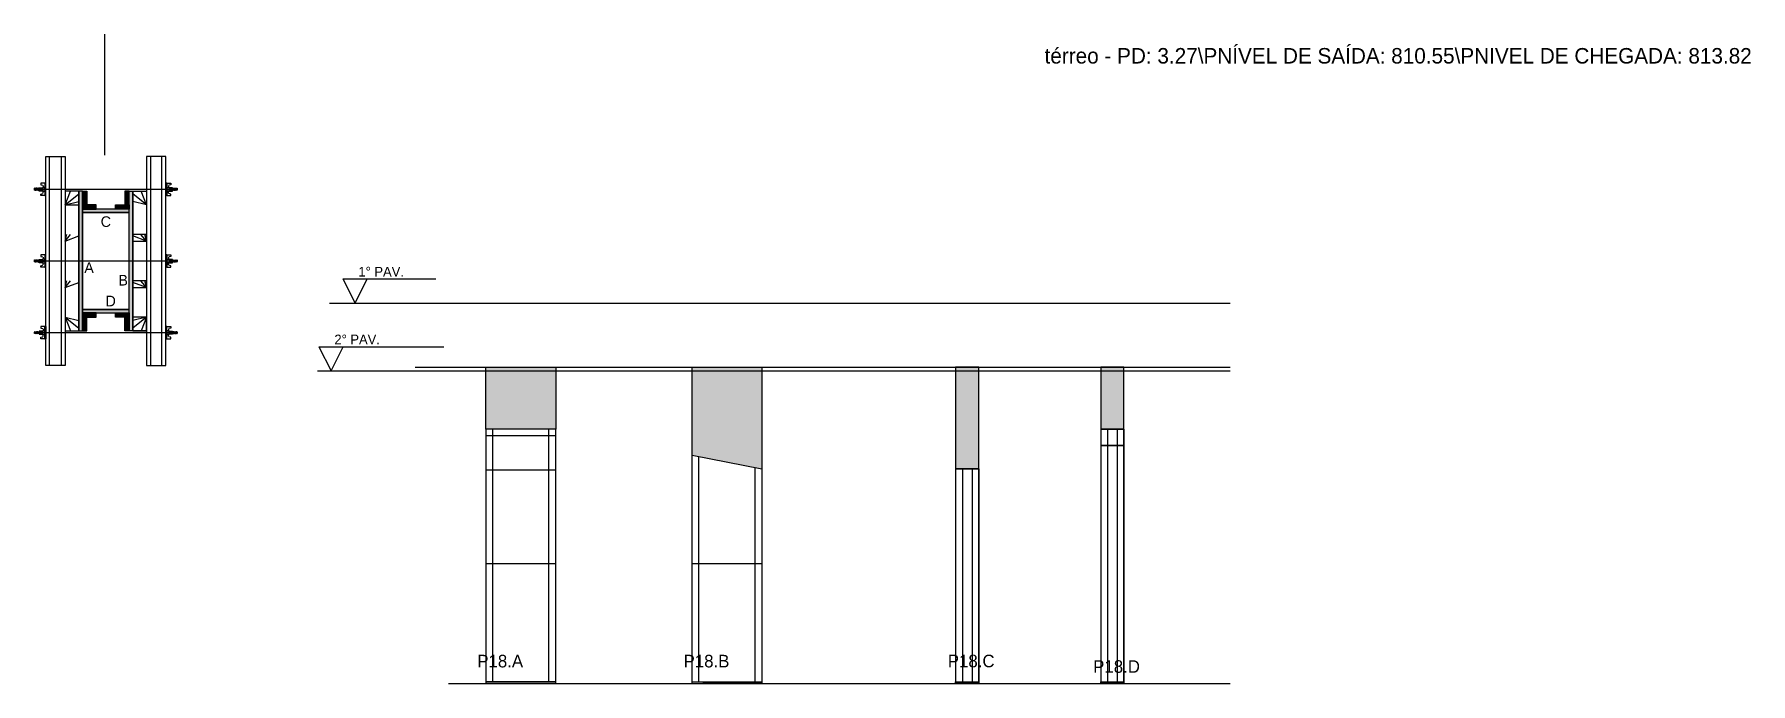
# Model space of a CAD drawing. Header units: metres. Extents: x 19392 to 21165, y 3977 to 4648.
import ezdxf

# ---------------------------------------------------------------- set-up
doc = ezdxf.new("R2010")
doc.units = ezdxf.units.M
for name, color, linetype in [('CHAPA', 7, 'Continuous'), ('COTA', 7, 'Continuous'), ('Hachura', 7, 'Continuous'), ('Madeira', 7, 'Continuous'), ('NIVEL 1° PAV.', 7, 'Continuous'), ('NIVEL 2° PAV.', 7, 'Continuous'), ('NOMENCLATURA', 7, 'Continuous'), ('Nível', 7, 'Continuous'), ('Painéis', 7, 'Continuous'), ('Perfil Metálico', 7, 'Continuous'), ('SARR_2.2x7', 7, 'Continuous'), ('SARRAFO', 7, 'Continuous'), ('Texto Seção', 7, 'Continuous'), ('TEXTO_GERAL', 7, 'Continuous')]:
    doc.layers.add(name, color=color, linetype=linetype)

msp = doc.modelspace()

# ---------------------------------------------------------------- hatches: boundary and pattern name
at = {"layer": 'COTA'}
h = msp.add_hatch(color=7, dxfattribs=at)
h.dxf.hatch_style = 1
h.paths.add_polyline_path([(19858.8, 4289.9), (19858.8, 4239.9), (19858.8, 4239.9), (19930.8, 4239.9), (19930.8, 4239.9), (19930.8, 4289.9), (19930.8, 4289.9), (19930.8, 4303.9), (19930.8, 4303.9), (19858.8, 4303.9), (19858.8, 4303.9), (19858.8, 4289.9)])
h = msp.add_hatch(color=7, dxfattribs=at)
h.dxf.hatch_style = 1
h.paths.add_polyline_path([(20143.7, 4198.9), (20143.7, 4303.9), (20143.7, 4303.9), (20071.7, 4303.9), (20071.7, 4303.9), (20071.7, 4212.8), (20071.7, 4212.8), (20143.7, 4198.9), (20143.7, 4198.9), (20143.7, 4198.9)])
h = msp.add_hatch(color=7, dxfattribs=at)
h.dxf.hatch_style = 1
h.paths.add_polyline_path([(20343.7, 4198.9), (20367.7, 4198.9), (20367.7, 4198.9), (20367.7, 4303.9), (20367.7, 4303.9), (20343.7, 4303.9), (20343.7, 4303.9), (20343.7, 4198.9)])
h = msp.add_hatch(color=7, dxfattribs=at)
h.dxf.hatch_style = 1
h.paths.add_polyline_path([(20517.5, 4239.9), (20517.5, 4303.9), (20517.5, 4303.9), (20493.5, 4303.9), (20493.5, 4303.9), (20493.5, 4239.9), (20493.5, 4239.9), (20517.5, 4239.9)])
at = {"layer": 'Hachura'}
h = msp.add_hatch(color=7, dxfattribs=at)
h.dxf.hatch_style = 1
h.paths.add_polyline_path([(19442.3, 4485.4), (19438.3, 4485.4), (19438.3, 4485.4), (19438.3, 4341.4), (19438.3, 4341.4), (19442.3, 4341.4), (19442.3, 4341.4), (19442.3, 4485.4)])
h = msp.add_hatch(color=7, dxfattribs=at)
h.dxf.hatch_style = 1
h.paths.add_polyline_path([(19442.3, 4485.4), (19438.3, 4485.4), (19438.3, 4485.4), (19438.3, 4341.4), (19438.3, 4341.4), (19442.3, 4341.4), (19442.3, 4341.4), (19442.3, 4485.4)])
h = msp.add_hatch(color=7, dxfattribs=at)
h.dxf.hatch_style = 1
h.paths.add_polyline_path([(19442.3, 4471.4), (19446.7, 4471.4), (19446.7, 4471.4), (19446.7, 4485.4), (19446.7, 4485.4), (19442.3, 4485.4), (19442.3, 4485.4), (19442.3, 4471.4)])
h = msp.add_hatch(color=7, dxfattribs=at)
h.dxf.hatch_style = 1
h.paths.add_polyline_path([(19490.3, 4471.4), (19485.9, 4471.4), (19485.9, 4471.4), (19485.9, 4485.4), (19485.9, 4485.4), (19490.3, 4485.4), (19490.3, 4485.4), (19490.3, 4471.4)])
h = msp.add_hatch(color=7, dxfattribs=at)
h.dxf.hatch_style = 1
h.paths.add_polyline_path([(19490.3, 4485.4), (19494.3, 4485.4), (19494.3, 4485.4), (19494.3, 4341.4), (19494.3, 4341.4), (19490.3, 4341.4), (19490.3, 4341.4), (19490.3, 4485.4)])
h = msp.add_hatch(color=7, dxfattribs=at)
h.dxf.hatch_style = 1
h.paths.add_polyline_path([(19490.3, 4485.4), (19494.3, 4485.4), (19494.3, 4485.4), (19494.3, 4341.4), (19494.3, 4341.4), (19490.3, 4341.4), (19490.3, 4341.4), (19490.3, 4485.4)])
h = msp.add_hatch(color=7, dxfattribs=at)
h.dxf.hatch_style = 1
h.paths.add_polyline_path([(19442.3, 4467), (19442.3, 4471.4), (19442.3, 4471.4), (19456.3, 4471.4), (19456.3, 4471.4), (19456.3, 4467), (19456.3, 4467), (19442.3, 4467)])
h = msp.add_hatch(color=7, dxfattribs=at)
h.dxf.hatch_style = 1
h.paths.add_polyline_path([(19490.3, 4463.4), (19490.3, 4467), (19490.3, 4467), (19442.3, 4467), (19442.3, 4467), (19442.3, 4463.4), (19442.3, 4463.4), (19490.3, 4463.4)])
h = msp.add_hatch(color=7, dxfattribs=at)
h.dxf.hatch_style = 1
h.paths.add_polyline_path([(19490.3, 4463.4), (19490.3, 4467), (19490.3, 4467), (19442.3, 4467), (19442.3, 4467), (19442.3, 4463.4), (19442.3, 4463.4), (19490.3, 4463.4)])
h = msp.add_hatch(color=7, dxfattribs=at)
h.dxf.hatch_style = 1
h.paths.add_polyline_path([(19490.3, 4467), (19490.3, 4471.4), (19490.3, 4471.4), (19476.3, 4471.4), (19476.3, 4471.4), (19476.3, 4467), (19476.3, 4467), (19490.3, 4467)])
h = msp.add_hatch(color=7, dxfattribs=at)
h.dxf.hatch_style = 1
h.paths.add_polyline_path([(19490.3, 4359.8), (19490.3, 4363.4), (19490.3, 4363.4), (19442.3, 4363.4), (19442.3, 4363.4), (19442.3, 4359.8), (19442.3, 4359.8), (19490.3, 4359.8)])
h = msp.add_hatch(color=7, dxfattribs=at)
h.dxf.hatch_style = 1
h.paths.add_polyline_path([(19490.3, 4359.8), (19490.3, 4363.4), (19490.3, 4363.4), (19442.3, 4363.4), (19442.3, 4363.4), (19442.3, 4359.8), (19442.3, 4359.8), (19490.3, 4359.8)])
h = msp.add_hatch(color=7, dxfattribs=at)
h.dxf.hatch_style = 1
h.paths.add_polyline_path([(19442.3, 4355.4), (19442.3, 4359.8), (19442.3, 4359.8), (19456.3, 4359.8), (19456.3, 4359.8), (19456.3, 4355.4), (19456.3, 4355.4), (19442.3, 4355.4)])
h = msp.add_hatch(color=7, dxfattribs=at)
h.dxf.hatch_style = 1
h.paths.add_polyline_path([(19490.3, 4355.4), (19490.3, 4359.8), (19490.3, 4359.8), (19476.3, 4359.8), (19476.3, 4359.8), (19476.3, 4355.4), (19476.3, 4355.4), (19490.3, 4355.4)])
h = msp.add_hatch(color=7, dxfattribs=at)
h.dxf.hatch_style = 1
h.paths.add_polyline_path([(19442.3, 4355.4), (19446.7, 4355.4), (19446.7, 4355.4), (19446.7, 4341.4), (19446.7, 4341.4), (19442.3, 4341.4), (19442.3, 4341.4), (19442.3, 4355.4)])
h = msp.add_hatch(color=7, dxfattribs=at)
h.dxf.hatch_style = 1
h.paths.add_polyline_path([(19490.3, 4355.4), (19485.9, 4355.4), (19485.9, 4355.4), (19485.9, 4341.4), (19485.9, 4341.4), (19490.3, 4341.4), (19490.3, 4341.4), (19490.3, 4355.4)])

# ---------------------------------------------------------------- linework, layer by layer
at = {"layer": 'CHAPA', "color": 7, "lineweight": 25}
for points in [[(19442.3, 4485.4), (19438.3, 4485.4), (19438.3, 4341.4), (19442.3, 4341.4)], [(19442.3, 4485.4), (19438.3, 4485.4), (19438.3, 4341.4), (19442.3, 4341.4)], [(19490.3, 4485.4), (19494.3, 4485.4), (19494.3, 4341.4), (19490.3, 4341.4)], [(19490.3, 4485.4), (19494.3, 4485.4), (19494.3, 4341.4), (19490.3, 4341.4)], [(19490.3, 4463.4), (19490.3, 4467), (19442.3, 4467), (19442.3, 4463.4)], [(19490.3, 4463.4), (19490.3, 4467), (19442.3, 4467), (19442.3, 4463.4)], [(19490.3, 4359.8), (19490.3, 4363.4), (19442.3, 4363.4), (19442.3, 4359.8)], [(19490.3, 4359.8), (19490.3, 4363.4), (19442.3, 4363.4), (19442.3, 4359.8)]]:
    msp.add_lwpolyline(points, close=True, dxfattribs=at)
at = {"layer": 'COTA', "color": 7, "lineweight": 25}
for p, q in [((19858.8, 4239.9), (19858.8, 4303.9)), ((19858.8, 4303.9), (19930.8, 4303.9)), ((19930.8, 4303.9), (19930.8, 4239.9)), ((20071.7, 4212.8), (20071.7, 4303.9)), ((20071.7, 4303.9), (20143.7, 4303.9)), ((20143.7, 4303.9), (20143.7, 4198.9))]:
    msp.add_line(p, q, dxfattribs=at)
for points in [[(20367.7, 4198.9), (20367.7, 4303.9), (20343.7, 4303.9), (20343.7, 4198.9)], [(20517.5, 4239.9), (20517.5, 4303.9), (20493.5, 4303.9), (20493.5, 4239.9)]]:
    msp.add_lwpolyline(points, dxfattribs=at)
at = {"layer": 'Defpoints', "color": 7, "lineweight": 25}
msp.add_line((19465.2, 4522.6), (19465.2, 4647.6), dxfattribs=at)
at = {"layer": 'Hachura', "color": 7, "lineweight": 25}
for p, q in [((19392.8, 4488.5), (19392.5, 4488.1)), ((19392.5, 4488.1), (19392.5, 4486.8)), ((19392.8, 4486.5), (19392.5, 4486.8)), ((19393.1, 4488.5), (19392.8, 4488.5)), ((19392.8, 4488.5), (19392.8, 4488.5)), ((19392.8, 4486.5), (19392.8, 4488.5)), ((19393.5, 4486.5), (19392.8, 4487.8)), ((19393.4, 4486.4), (19392.8, 4487.5)), ((19392.8, 4487), (19393.2, 4486.4)), ((19392.8, 4486.8), (19392.9, 4486.5)), ((19392.9, 4486.5), (19392.8, 4486.5)), ((19393.1, 4488.5), (19394.1, 4486.5)), ((19393.1, 4488.5), (19394.1, 4486.5)), ((19393.2, 4488.5), (19394.3, 4486.4)), ((19394.5, 4486.4), (19393.5, 4488.6)), ((19393.5, 4486.5), (19394.1, 4486.5)), ((19394.3, 4488.5), (19393.7, 4488.5)), ((19394.6, 4486.5), (19393.7, 4488.5)), ((19394.3, 4488.5), (19395.3, 4486.5)), ((19394.4, 4488.5), (19395.5, 4486.4)), ((19395.7, 4486.4), (19394.6, 4488.6)), ((19395.3, 4486.5), (19394.6, 4486.5)), ((19395.5, 4488.5), (19394.8, 4488.5)), ((19395.8, 4486.5), (19394.8, 4488.5)), ((19395, 4488.5), (19394.8, 4488.5)), ((19395.5, 4488.5), (19396.4, 4486.5)), ((19395.6, 4488.5), (19396.6, 4486.4)), ((19396.9, 4486.4), (19395.8, 4488.6)), ((19396, 4486.5), (19395.8, 4486.5)), ((19396.6, 4488.5), (19396, 4488.5)), ((19396.9, 4486.5), (19396, 4488.5)), ((19396, 4486.5), (19396.4, 4486.5)), ((19396.6, 4488.5), (19397.6, 4486.5)), ((19396.9, 4486.5), (19397.6, 4486.5)), ((19397.6, 4487.3), (19397, 4488.6)), ((19397.6, 4487.5), (19397.1, 4488.5)), ((19397.6, 4488.5), (19397.1, 4488.5)), ((19539.1, 4487.4), (19397.3, 4487.4)), ((19397.6, 4485.7), (19397.6, 4489.1)), ((19397.6, 4489.1), (19400.8, 4489.1)), ((19397.6, 4488.1), (19400.8, 4488.1)), ((19397.6, 4486.5), (19400.8, 4486.5)), ((19400.8, 4485.7), (19397.6, 4485.7)), ((19397.7, 4485.7), (19397.7, 4489.1)), ((19399.1, 4493.9), (19399.1, 4492.2)), ((19399.1, 4492.2), (19401.3, 4491.6)), ((19404.3, 4493.9), (19399.2, 4493.9)), ((19400.8, 4489.4), (19400.8, 4485.5)), ((19403.4, 4489.4), (19400.8, 4489.4)), ((19400.8, 4485.5), (19400.8, 4485.7)), ((19400.8, 4485.5), (19400.8, 4485.7)), ((19400.8, 4485.5), (19403.4, 4485.5)), ((19403.4, 4487.7), (19401.4, 4487.7)), ((19401.4, 4487.2), (19403.4, 4487.2)), ((19401.6, 4491.3), (19401.6, 4489.4)), ((19401.6, 4483.5), (19401.6, 4485.5)), ((19403.4, 4493.9), (19403.4, 4481)), ((19403.4, 4493.9), (19403.4, 4488.7)), ((19403.4, 4493.7), (19404.3, 4493.7)), ((19403.4, 4493.5), (19404.3, 4493.5)), ((19403.4, 4493.2), (19404.3, 4493.2)), ((19403.4, 4492.7), (19404.3, 4492.7)), ((19403.4, 4491.9), (19404.3, 4491.9)), ((19403.4, 4490.5), (19404.3, 4490.5)), ((19403.4, 4487.4), (19403.4, 4489.4)), ((19403.4, 4488.7), (19403.4, 4488.1)), ((19403.4, 4487.4), (19404.3, 4487.4)), ((19403.4, 4484.4), (19404.3, 4484.4)), ((19403.7, 4488.4), (19403.5, 4488.4)), ((19403.5, 4486.4), (19404, 4486.4)), ((19404.1, 4488.4), (19403.7, 4488.4)), ((19404.3, 4481), (19404.3, 4493.9)), ((19404.3, 4481.9), (19404.3, 4489.7)), ((19528.3, 4481), (19528.3, 4493.9)), ((19528.3, 4493.9), (19533.4, 4493.9)), ((19529.2, 4493.7), (19528.3, 4493.7)), ((19529.2, 4493.5), (19528.3, 4493.5)), ((19529.2, 4493.2), (19528.3, 4493.2)), ((19529.2, 4492.7), (19528.3, 4492.7)), ((19529.2, 4491.9), (19528.3, 4491.9)), ((19529.2, 4490.5), (19528.3, 4490.5)), ((19528.3, 4481.9), (19528.3, 4489.7)), ((19529.2, 4487.4), (19528.3, 4487.4)), ((19529.2, 4484.4), (19528.3, 4484.4)), ((19528.4, 4488.4), (19528.9, 4488.4)), ((19529.1, 4486.4), (19528.6, 4486.4)), ((19528.9, 4488.4), (19529.1, 4488.4)), ((19529.2, 4493.9), (19529.2, 4481)), ((19529.2, 4493.9), (19529.2, 4488.7)), ((19529.2, 4487.4), (19529.2, 4489.4)), ((19529.2, 4489.4), (19531.8, 4489.4)), ((19529.2, 4488.7), (19529.2, 4488.1)), ((19529.2, 4487.7), (19531.2, 4487.7)), ((19531.2, 4487.2), (19529.2, 4487.2)), ((19531.8, 4485.5), (19529.2, 4485.5)), ((19531, 4491.3), (19531, 4489.4)), ((19531, 4483.5), (19531, 4485.5)), ((19533.5, 4492.2), (19531.2, 4491.6)), ((19531.8, 4489.4), (19531.8, 4485.5)), ((19535, 4489.1), (19531.8, 4489.1)), ((19535, 4488.1), (19531.8, 4488.1)), ((19535, 4486.5), (19531.8, 4486.5)), ((19531.8, 4485.7), (19535, 4485.7)), ((19531.8, 4485.5), (19531.8, 4485.7)), ((19531.8, 4485.5), (19531.8, 4485.7)), ((19533.5, 4493.9), (19533.5, 4492.2)), ((19534.9, 4485.7), (19534.9, 4489.1)), ((19535, 4485.7), (19535, 4489.1)), ((19535, 4487.3), (19535.6, 4488.6)), ((19536, 4488.5), (19535, 4486.5)), ((19535, 4487.5), (19535.5, 4488.5)), ((19535, 4488.5), (19535.5, 4488.5)), ((19535.6, 4486.5), (19535, 4486.5)), ((19535.6, 4486.5), (19536.6, 4488.5)), ((19535.7, 4486.4), (19536.8, 4488.6)), ((19536, 4488.5), (19536.6, 4488.5)), ((19537, 4488.5), (19536, 4486.4)), ((19537.1, 4488.5), (19536.2, 4486.5)), ((19536.6, 4486.5), (19536.2, 4486.5)), ((19536.6, 4486.5), (19536.8, 4486.5)), ((19536.8, 4486.5), (19537.8, 4488.5)), ((19536.9, 4486.4), (19538, 4488.6)), ((19537.1, 4488.5), (19537.8, 4488.5)), ((19538.2, 4488.5), (19537.1, 4486.4)), ((19538.3, 4488.5), (19537.3, 4486.5)), ((19537.3, 4486.5), (19538, 4486.5)), ((19537.6, 4488.5), (19537.8, 4488.5)), ((19538, 4486.4), (19539.1, 4488.6)), ((19538, 4486.5), (19538.9, 4488.5)), ((19538.3, 4488.5), (19538.9, 4488.5)), ((19539.4, 4488.5), (19538.3, 4486.4)), ((19539.5, 4488.5), (19538.5, 4486.5)), ((19539.5, 4488.5), (19538.5, 4486.5)), ((19539.1, 4486.5), (19538.5, 4486.5)), ((19539.1, 4486.5), (19539.8, 4487.8)), ((19539.2, 4486.4), (19539.8, 4487.5)), ((19539.8, 4487), (19539.4, 4486.4)), ((19539.5, 4488.5), (19539.8, 4488.5)), ((19539.8, 4486.8), (19539.6, 4486.5)), ((19539.6, 4486.5), (19539.8, 4486.5)), ((19539.8, 4488.5), (19539.8, 4488.5)), ((19539.8, 4488.5), (19540.1, 4488.1)), ((19539.8, 4486.5), (19539.8, 4488.5)), ((19539.8, 4486.5), (19540.1, 4486.8)), ((19540.1, 4488.1), (19540.1, 4486.8)), ((19399.1, 4482.6), (19401.3, 4483.2)), ((19399.1, 4481), (19399.1, 4482.6)), ((19403.4, 4481), (19399.1, 4481)), ((19403.4, 4483), (19404.3, 4483)), ((19403.4, 4482.1), (19404.3, 4482.1)), ((19403.4, 4481.7), (19404.3, 4481.7)), ((19403.4, 4481.3), (19404.3, 4481.3)), ((19403.4, 4481.1), (19404.3, 4481.1)), ((19403.4, 4481), (19404.3, 4481)), ((19529.2, 4483), (19528.3, 4483)), ((19529.2, 4482.1), (19528.3, 4482.1)), ((19529.2, 4481.7), (19528.3, 4481.7)), ((19529.2, 4481.3), (19528.3, 4481.3)), ((19529.2, 4481.1), (19528.3, 4481.1)), ((19529.2, 4481), (19528.3, 4481)), ((19529.2, 4481), (19533.5, 4481)), ((19533.5, 4482.6), (19531.2, 4483.2)), ((19533.5, 4481), (19533.5, 4482.6)), ((19392.8, 4414.5), (19392.5, 4414.1)), ((19392.5, 4414.1), (19392.5, 4412.8)), ((19392.8, 4412.5), (19392.5, 4412.8)), ((19392.8, 4414.5), (19392.8, 4414.5)), ((19392.8, 4412.5), (19392.8, 4414.5)), ((19393.1, 4414.4), (19392.8, 4414.4)), ((19393.4, 4412.5), (19392.8, 4413.8)), ((19393.4, 4412.4), (19392.8, 4413.5)), ((19392.8, 4413), (19393.1, 4412.4)), ((19392.8, 4412.8), (19392.9, 4412.5)), ((19392.9, 4412.5), (19392.8, 4412.5)), ((19393.1, 4414.4), (19394.1, 4412.5)), ((19393.1, 4414.4), (19394.1, 4412.5)), ((19393.2, 4414.5), (19394.3, 4412.4)), ((19393.4, 4412.5), (19394.1, 4412.5)), ((19394.5, 4412.4), (19393.5, 4414.6)), ((19394.3, 4414.4), (19393.6, 4414.4)), ((19394.6, 4412.5), (19393.6, 4414.4)), ((19394.3, 4414.4), (19395.3, 4412.5)), ((19394.4, 4414.5), (19395.5, 4412.4)), ((19395.7, 4412.4), (19394.6, 4414.6)), ((19395.3, 4412.5), (19394.6, 4412.5)), ((19395.4, 4414.4), (19394.8, 4414.4)), ((19395.8, 4412.5), (19394.8, 4414.4)), ((19395, 4414.4), (19394.8, 4414.4)), ((19395.4, 4414.4), (19396.4, 4412.5)), ((19395.5, 4414.5), (19396.6, 4412.4)), ((19396.9, 4412.4), (19395.8, 4414.6)), ((19396, 4412.5), (19395.8, 4412.5)), ((19396.6, 4414.4), (19396, 4414.4)), ((19396.9, 4412.5), (19396, 4414.4)), ((19396, 4412.5), (19396.4, 4412.5)), ((19396.6, 4414.4), (19397.6, 4412.5)), ((19397.6, 4413.3), (19396.9, 4414.6)), ((19396.9, 4412.5), (19397.6, 4412.5)), ((19397.6, 4413.5), (19397.1, 4414.4)), ((19397.6, 4414.4), (19397.1, 4414.4)), ((19539.1, 4413.4), (19397.3, 4413.4)), ((19397.6, 4411.7), (19397.6, 4415.1)), ((19397.6, 4411.7), (19397.6, 4415.1)), ((19397.6, 4415.1), (19400.8, 4415.1)), ((19397.6, 4414.1), (19400.8, 4414.1)), ((19397.6, 4412.5), (19400.8, 4412.5)), ((19404.3, 4419.9), (19399.1, 4419.9)), ((19399.1, 4419.9), (19399.1, 4418.2)), ((19399.1, 4418.2), (19401.3, 4417.6)), ((19400.8, 4415.4), (19400.8, 4411.5)), ((19403.4, 4415.4), (19400.8, 4415.4)), ((19403.4, 4413.7), (19401.4, 4413.7)), ((19401.4, 4413.2), (19403.4, 4413.2)), ((19401.6, 4417.3), (19401.6, 4415.4)), ((19403.4, 4419.9), (19403.4, 4407)), ((19403.4, 4419.9), (19403.4, 4414.7)), ((19403.4, 4419.7), (19404.3, 4419.7)), ((19403.4, 4419.5), (19404.3, 4419.5)), ((19403.4, 4419.2), (19404.3, 4419.2)), ((19403.4, 4418.7), (19404.3, 4418.7)), ((19403.4, 4417.9), (19404.3, 4417.9)), ((19403.4, 4416.5), (19404.3, 4416.5)), ((19403.4, 4413.4), (19403.4, 4415.4)), ((19403.4, 4414.7), (19403.4, 4414.1)), ((19403.4, 4413.4), (19404.3, 4413.4)), ((19403.7, 4414.4), (19403.5, 4414.4)), ((19403.5, 4412.4), (19403.9, 4412.4)), ((19404.1, 4414.4), (19403.7, 4414.4)), ((19404.3, 4407), (19404.3, 4419.9)), ((19404.3, 4407.9), (19404.3, 4415.7)), ((19528.3, 4407), (19528.3, 4419.9)), ((19528.3, 4419.9), (19533.4, 4419.9)), ((19529.2, 4419.7), (19528.3, 4419.7)), ((19529.2, 4419.5), (19528.3, 4419.5)), ((19529.2, 4419.2), (19528.3, 4419.2)), ((19529.2, 4418.7), (19528.3, 4418.7)), ((19529.2, 4417.9), (19528.3, 4417.9)), ((19529.2, 4416.5), (19528.3, 4416.5)), ((19528.3, 4407.9), (19528.3, 4415.7)), ((19529.2, 4413.4), (19528.3, 4413.4)), ((19528.4, 4414.4), (19528.9, 4414.4)), ((19529.1, 4412.4), (19528.6, 4412.4)), ((19528.9, 4414.4), (19529.1, 4414.4)), ((19529.2, 4419.9), (19529.2, 4407)), ((19529.2, 4419.9), (19529.2, 4414.7)), ((19529.2, 4413.4), (19529.2, 4415.4)), ((19529.2, 4415.4), (19531.8, 4415.4)), ((19529.2, 4414.7), (19529.2, 4414.1)), ((19529.2, 4413.7), (19531.2, 4413.7)), ((19531.2, 4413.2), (19529.2, 4413.2)), ((19531, 4417.3), (19531, 4415.4)), ((19533.4, 4418.2), (19531.2, 4417.6)), ((19531.8, 4415.4), (19531.8, 4411.5)), ((19535, 4415.1), (19531.8, 4415.1)), ((19535, 4414.1), (19531.8, 4414.1)), ((19535, 4412.5), (19531.8, 4412.5)), ((19533.4, 4419.9), (19533.4, 4418.2)), ((19534.9, 4411.7), (19534.9, 4415.1)), ((19535, 4411.7), (19535, 4415.1)), ((19535, 4413.3), (19535.6, 4414.6)), ((19536, 4414.4), (19535, 4412.5)), ((19535, 4413.5), (19535.4, 4414.4)), ((19535, 4414.4), (19535.4, 4414.4)), ((19535.6, 4412.5), (19535, 4412.5)), ((19535.6, 4412.5), (19536.6, 4414.4)), ((19535.7, 4412.4), (19536.8, 4414.6)), ((19537, 4414.5), (19535.9, 4412.4)), ((19536, 4414.4), (19536.6, 4414.4)), ((19537.1, 4414.4), (19536.2, 4412.5)), ((19536.6, 4412.5), (19536.2, 4412.5)), ((19536.6, 4412.5), (19536.8, 4412.5)), ((19536.8, 4412.5), (19537.8, 4414.4)), ((19536.9, 4412.4), (19537.9, 4414.6)), ((19538.2, 4414.5), (19537.1, 4412.4)), ((19537.1, 4414.4), (19537.8, 4414.4)), ((19538.3, 4414.4), (19537.3, 4412.5)), ((19537.3, 4412.5), (19538, 4412.5)), ((19537.6, 4414.4), (19537.8, 4414.4)), ((19538, 4412.4), (19539.1, 4414.6)), ((19538, 4412.5), (19538.9, 4414.4)), ((19539.3, 4414.5), (19538.3, 4412.4)), ((19538.3, 4414.4), (19538.9, 4414.4)), ((19539.4, 4414.4), (19538.5, 4412.5)), ((19539.4, 4414.4), (19538.5, 4412.5)), ((19539.1, 4412.5), (19538.5, 4412.5)), ((19539.1, 4412.5), (19539.8, 4413.8)), ((19539.2, 4412.4), (19539.8, 4413.5)), ((19539.4, 4414.4), (19539.8, 4414.4)), ((19539.8, 4413), (19539.4, 4412.4)), ((19539.8, 4412.8), (19539.6, 4412.5)), ((19539.6, 4412.5), (19539.8, 4412.5)), ((19539.8, 4414.5), (19539.8, 4414.5)), ((19539.8, 4414.5), (19540.1, 4414.1)), ((19539.8, 4412.5), (19539.8, 4414.5)), ((19539.8, 4412.5), (19540.1, 4412.8)), ((19540.1, 4414.1), (19540.1, 4412.8)), ((19400.8, 4411.7), (19397.6, 4411.7)), ((19399.1, 4408.6), (19401.3, 4409.2)), ((19399.1, 4407), (19399.1, 4408.6)), ((19403.4, 4407), (19399.1, 4407)), ((19400.8, 4411.5), (19400.8, 4411.7)), ((19400.8, 4411.5), (19400.8, 4411.7)), ((19400.8, 4411.5), (19403.4, 4411.5)), ((19401.6, 4409.5), (19401.6, 4411.5)), ((19403.4, 4410.4), (19404.3, 4410.4)), ((19403.4, 4409), (19404.3, 4409)), ((19403.4, 4408.1), (19404.3, 4408.1)), ((19403.4, 4407.7), (19404.3, 4407.7)), ((19403.4, 4407.3), (19404.3, 4407.3)), ((19403.4, 4407.1), (19404.3, 4407.1)), ((19403.4, 4407), (19404.3, 4407)), ((19529.2, 4410.4), (19528.3, 4410.4)), ((19529.2, 4409), (19528.3, 4409)), ((19529.2, 4408.1), (19528.3, 4408.1)), ((19529.2, 4407.7), (19528.3, 4407.7)), ((19529.2, 4407.3), (19528.3, 4407.3)), ((19529.2, 4407.1), (19528.3, 4407.1)), ((19529.2, 4407), (19528.3, 4407)), ((19531.8, 4411.5), (19529.2, 4411.5)), ((19529.2, 4407), (19533.4, 4407)), ((19531, 4409.5), (19531, 4411.5)), ((19533.4, 4408.6), (19531.2, 4409.2)), ((19531.8, 4411.7), (19535, 4411.7)), ((19531.8, 4411.5), (19531.8, 4411.7)), ((19531.8, 4411.5), (19531.8, 4411.7)), ((19533.4, 4407), (19533.4, 4408.6)), ((19403.4, 4345.9), (19399.1, 4345.9)), ((19399.1, 4345.9), (19399.1, 4344.2)), ((19399.1, 4344.2), (19401.3, 4343.6)), ((19401.6, 4343.3), (19401.6, 4341.3)), ((19403.4, 4333), (19403.4, 4345.9)), ((19403.4, 4345.9), (19404.3, 4345.9)), ((19403.4, 4345.7), (19404.3, 4345.7)), ((19403.4, 4345.5), (19404.3, 4345.5)), ((19403.4, 4345.2), (19404.3, 4345.2)), ((19403.4, 4344.7), (19404.3, 4344.7)), ((19403.4, 4343.9), (19404.3, 4343.9)), ((19403.4, 4342.4), (19404.3, 4342.4)), ((19404.3, 4345.9), (19404.3, 4333)), ((19404.3, 4344.9), (19404.3, 4337.1)), ((19528.3, 4345.9), (19528.3, 4333)), ((19529.2, 4345.9), (19528.3, 4345.9)), ((19529.2, 4345.7), (19528.3, 4345.7)), ((19529.2, 4345.5), (19528.3, 4345.5)), ((19529.2, 4345.2), (19528.3, 4345.2)), ((19528.3, 4344.9), (19528.3, 4337.1)), ((19529.2, 4344.7), (19528.3, 4344.7)), ((19529.2, 4343.9), (19528.3, 4343.9)), ((19529.2, 4342.4), (19528.3, 4342.4)), ((19529.2, 4333), (19529.2, 4345.9)), ((19529.2, 4345.9), (19533.5, 4345.9)), ((19531, 4343.3), (19531, 4341.3)), ((19533.5, 4344.2), (19531.2, 4343.6)), ((19533.5, 4345.9), (19533.5, 4344.2)), ((19392.8, 4340.3), (19392.5, 4340)), ((19392.5, 4338.7), (19392.5, 4340)), ((19392.8, 4338.4), (19392.5, 4338.7)), ((19392.8, 4339.8), (19393.2, 4340.5)), ((19393.4, 4340.4), (19392.8, 4339.3)), ((19392.8, 4340.1), (19392.9, 4340.3)), ((19392.9, 4340.3), (19392.8, 4340.3)), ((19393.5, 4340.3), (19392.8, 4339)), ((19392.8, 4340.3), (19392.8, 4338.4)), ((19393.1, 4338.4), (19392.8, 4338.4)), ((19392.8, 4338.4), (19392.8, 4338.4)), ((19393.1, 4338.4), (19394.1, 4340.3)), ((19393.1, 4338.4), (19394.1, 4340.3)), ((19393.2, 4338.3), (19394.3, 4340.5)), ((19394.5, 4340.4), (19393.5, 4338.3)), ((19393.5, 4340.3), (19394.1, 4340.3)), ((19394.6, 4340.3), (19393.7, 4338.4)), ((19394.3, 4338.4), (19393.7, 4338.4)), ((19394.3, 4338.4), (19395.3, 4340.3)), ((19394.4, 4338.3), (19395.5, 4340.5)), ((19395.7, 4340.4), (19394.6, 4338.3)), ((19395.3, 4340.3), (19394.6, 4340.3)), ((19395.8, 4340.3), (19394.8, 4338.4)), ((19395.5, 4338.4), (19394.8, 4338.4)), ((19395, 4338.4), (19394.8, 4338.4)), ((19395.5, 4338.4), (19396.4, 4340.3)), ((19395.6, 4338.3), (19396.6, 4340.5)), ((19396.9, 4340.4), (19395.8, 4338.3)), ((19396, 4340.3), (19395.8, 4340.3)), ((19396, 4340.3), (19396.4, 4340.3)), ((19396.9, 4340.3), (19396, 4338.4)), ((19396.6, 4338.4), (19396, 4338.4)), ((19396.6, 4338.4), (19397.6, 4340.3)), ((19396.9, 4340.3), (19397.6, 4340.3)), ((19397.6, 4339.5), (19397, 4338.3)), ((19397.6, 4339.3), (19397.1, 4338.4)), ((19397.6, 4338.4), (19397.1, 4338.4)), ((19539.1, 4339.4), (19397.3, 4339.4)), ((19397.6, 4341.1), (19397.6, 4337.7)), ((19400.8, 4341.1), (19397.6, 4341.1)), ((19397.6, 4340.3), (19400.8, 4340.3)), ((19397.6, 4338.8), (19400.8, 4338.8)), ((19397.6, 4337.7), (19400.8, 4337.7)), ((19397.7, 4341.1), (19397.7, 4337.7)), ((19399.1, 4334.6), (19401.3, 4335.2)), ((19399.1, 4333), (19399.1, 4334.6)), ((19404.3, 4333), (19399.2, 4333)), ((19400.8, 4337.5), (19400.8, 4341.4)), ((19400.8, 4341.4), (19403.4, 4341.4)), ((19400.8, 4341.4), (19400.8, 4341.1)), ((19400.8, 4341.4), (19400.8, 4341.1)), ((19403.4, 4337.5), (19400.8, 4337.5)), ((19401.4, 4339.6), (19403.4, 4339.6)), ((19403.4, 4339.1), (19401.4, 4339.1)), ((19401.6, 4335.5), (19401.6, 4337.5)), ((19403.4, 4339.4), (19403.4, 4337.5)), ((19403.4, 4339.4), (19404.3, 4339.4)), ((19403.4, 4338.1), (19403.4, 4338.8)), ((19403.4, 4333), (19403.4, 4338.1)), ((19403.4, 4336.4), (19404.3, 4336.4)), ((19403.4, 4335), (19404.3, 4335)), ((19403.4, 4334.1), (19404.3, 4334.1)), ((19403.4, 4333.7), (19404.3, 4333.7)), ((19403.4, 4333.3), (19404.3, 4333.3)), ((19403.4, 4333.1), (19404.3, 4333.1)), ((19403.5, 4340.4), (19404, 4340.4)), ((19403.7, 4338.5), (19403.5, 4338.5)), ((19404.1, 4338.5), (19403.7, 4338.5)), ((19529.2, 4339.4), (19528.3, 4339.4)), ((19529.2, 4336.4), (19528.3, 4336.4)), ((19529.2, 4335), (19528.3, 4335)), ((19529.2, 4334.1), (19528.3, 4334.1)), ((19529.2, 4333.7), (19528.3, 4333.7)), ((19529.2, 4333.3), (19528.3, 4333.3)), ((19529.2, 4333.1), (19528.3, 4333.1)), ((19528.3, 4333), (19533.4, 4333)), ((19528.4, 4338.5), (19528.9, 4338.5)), ((19529.1, 4340.4), (19528.6, 4340.4)), ((19528.9, 4338.5), (19529.1, 4338.5)), ((19531.8, 4341.4), (19529.2, 4341.4)), ((19531.2, 4339.6), (19529.2, 4339.6)), ((19529.2, 4339.4), (19529.2, 4337.5)), ((19529.2, 4339.1), (19531.2, 4339.1)), ((19529.2, 4338.1), (19529.2, 4338.8)), ((19529.2, 4333), (19529.2, 4338.1)), ((19529.2, 4337.5), (19531.8, 4337.5)), ((19531, 4335.5), (19531, 4337.5)), ((19533.5, 4334.6), (19531.2, 4335.2)), ((19531.8, 4337.5), (19531.8, 4341.4)), ((19531.8, 4341.4), (19531.8, 4341.1)), ((19531.8, 4341.4), (19531.8, 4341.1)), ((19531.8, 4341.1), (19535, 4341.1)), ((19535, 4340.3), (19531.8, 4340.3)), ((19535, 4338.8), (19531.8, 4338.8)), ((19535, 4337.7), (19531.8, 4337.7)), ((19533.5, 4333), (19533.5, 4334.6)), ((19534.9, 4341.1), (19534.9, 4337.7)), ((19535, 4341.1), (19535, 4337.7)), ((19535.6, 4340.3), (19535, 4340.3)), ((19536, 4338.4), (19535, 4340.3)), ((19535, 4339.5), (19535.6, 4338.3)), ((19535, 4339.3), (19535.5, 4338.4)), ((19535, 4338.4), (19535.5, 4338.4)), ((19535.6, 4340.3), (19536.6, 4338.4)), ((19535.7, 4340.4), (19536.8, 4338.3)), ((19537, 4338.3), (19536, 4340.5)), ((19536, 4338.4), (19536.6, 4338.4)), ((19536.6, 4340.3), (19536.2, 4340.3)), ((19537.1, 4338.4), (19536.2, 4340.3)), ((19536.6, 4340.3), (19536.8, 4340.3)), ((19536.8, 4340.3), (19537.8, 4338.4)), ((19536.9, 4340.4), (19538, 4338.3)), ((19538.2, 4338.3), (19537.1, 4340.5)), ((19537.1, 4338.4), (19537.8, 4338.4)), ((19537.3, 4340.3), (19538, 4340.3)), ((19538.3, 4338.4), (19537.3, 4340.3)), ((19537.6, 4338.4), (19537.8, 4338.4)), ((19538, 4340.4), (19539.1, 4338.3)), ((19538, 4340.3), (19538.9, 4338.4)), ((19539.4, 4338.3), (19538.3, 4340.5)), ((19538.3, 4338.4), (19538.9, 4338.4)), ((19539.5, 4338.4), (19538.5, 4340.3)), ((19539.1, 4340.3), (19538.5, 4340.3)), ((19539.5, 4338.4), (19538.5, 4340.3)), ((19539.1, 4340.3), (19539.8, 4339)), ((19539.2, 4340.4), (19539.8, 4339.3)), ((19539.8, 4339.8), (19539.4, 4340.5)), ((19539.5, 4338.4), (19539.8, 4338.4)), ((19539.8, 4340.1), (19539.6, 4340.3)), ((19539.6, 4340.3), (19539.8, 4340.3)), ((19539.8, 4340.3), (19540.1, 4340)), ((19539.8, 4340.3), (19539.8, 4338.4)), ((19539.8, 4338.4), (19540.1, 4338.7)), ((19539.8, 4338.4), (19539.8, 4338.4)), ((19540.1, 4338.7), (19540.1, 4340))]:
    msp.add_line(p, q, dxfattribs=at)
at = {"layer": 'Madeira', "color": 7, "lineweight": 25}
for p, q in [((19424.3, 4471.4), (19429.7, 4485.4)), ((19508.3, 4471.4), (19502.9, 4485.4)), ((19424.3, 4471.4), (19438.3, 4482.9)), ((19424.3, 4471.4), (19438.3, 4474.9)), ((19508.3, 4471.4), (19494.3, 4482.9)), ((19508.3, 4471.4), (19494.3, 4474.9)), ((19424.3, 4433.9), (19430, 4440.9)), ((19424.3, 4433.9), (19426, 4440.9)), ((19424.3, 4433.9), (19438.3, 4439.3)), ((19508.3, 4433.9), (19494.3, 4439.3)), ((19508.3, 4433.9), (19502.6, 4440.9)), ((19508.3, 4433.9), (19506.6, 4440.9)), ((19424.3, 4385.9), (19430, 4392.9)), ((19424.3, 4385.9), (19426, 4392.9)), ((19424.3, 4385.9), (19438.3, 4391.3)), ((19508.3, 4385.9), (19494.3, 4391.3)), ((19508.3, 4385.9), (19502.6, 4392.9)), ((19508.3, 4385.9), (19506.6, 4392.9)), ((19424.3, 4355.4), (19438.3, 4343.9)), ((19424.3, 4355.4), (19438.3, 4351.9)), ((19424.3, 4355.4), (19429.7, 4341.4)), ((19508.3, 4355.4), (19494.3, 4343.9)), ((19508.3, 4355.4), (19494.3, 4351.9)), ((19508.3, 4355.4), (19502.9, 4341.4))]:
    msp.add_line(p, q, dxfattribs=at)
for points in [[(19424.3, 4471.4), (19438.3, 4471.4), (19438.3, 4485.4), (19424.3, 4485.4)], [(19424.3, 4341.4), (19438.3, 4341.4), (19438.3, 4485.4), (19424.3, 4485.4)], [(19508.3, 4341.4), (19494.3, 4341.4), (19494.3, 4485.4), (19508.3, 4485.4)], [(19508.3, 4433.9), (19508.3, 4440.9), (19494.3, 4440.9), (19494.3, 4433.9)], [(19508.3, 4385.9), (19508.3, 4392.9), (19494.3, 4392.9), (19494.3, 4385.9)], [(19508.3, 4355.4), (19494.3, 4355.4), (19494.3, 4341.4), (19508.3, 4341.4)]]:
    msp.add_lwpolyline(points, close=True, dxfattribs=at)
at = {"layer": 'NIVEL 1° PAV.', "color": 7, "lineweight": 25}
for p, q in [((19711.1, 4394.9), (19807.1, 4394.9)), ((19711.1, 4394.9), (19723.6, 4369.9)), ((19723.6, 4369.9), (19736.1, 4394.9)), ((19697.3, 4369.9), (20627, 4369.9))]:
    msp.add_line(p, q, dxfattribs=at)
at = {"layer": 'NIVEL 2° PAV.', "color": 7, "lineweight": 25}
for p, q in [((19686.3, 4324.9), (19815.3, 4324.9)), ((19686.3, 4324.9), (19698.8, 4299.9)), ((19698.8, 4299.9), (19711.3, 4324.9)), ((19684.9, 4299.9), (20627, 4299.9))]:
    msp.add_line(p, q, dxfattribs=at)
at = {"layer": 'Nível', "color": 7, "lineweight": 25}
for p, q in [((19785.7, 4303.9), (20627, 4303.9)), ((19820.1, 3976.9), (20627, 3976.9))]:
    msp.add_line(p, q, dxfattribs=at)
at = {"layer": 'Painéis', "color": 7, "lineweight": 25}
for p, q in [((19930.8, 4239.9), (19858.8, 4239.9)), ((19858.8, 4239.9), (19858.8, 3976.9)), ((19930.8, 3976.9), (19930.8, 4239.9)), ((20493.5, 4239.9), (20493.5, 3978.9)), ((20493.5, 4239.9), (20517.5, 4239.9)), ((20517.5, 4239.9), (20493.5, 4239.9)), ((20517.5, 4239.9), (20493.5, 4239.9)), ((20517.5, 4239.9), (20493.5, 4239.9)), ((20517.5, 3978.9), (20517.5, 4239.9)), ((20517.5, 4239.9), (20517.5, 3978.9)), ((20493.5, 4222.9), (20517.5, 4222.9)), ((20517.5, 4222.9), (20493.5, 4222.9)), ((20517.5, 4222.9), (20493.5, 4222.9)), ((20517.5, 4222.9), (20493.5, 4222.9)), ((19858.8, 4197.9), (19930.8, 4197.9)), ((20343.7, 4198.9), (20343.7, 3978.9)), ((20343.7, 4198.9), (20367.7, 4198.9)), ((20367.7, 4198.9), (20343.7, 4198.9)), ((20367.7, 4198.9), (20343.7, 4198.9)), ((20367.7, 4198.9), (20343.7, 4198.9)), ((20367.7, 3978.9), (20367.7, 4198.9)), ((20367.7, 4198.9), (20367.7, 3978.9)), ((19858.8, 4100.9), (19930.8, 4100.9)), ((20071.7, 4100.9), (20143.7, 4100.9)), ((19858.8, 3978.9), (19930.8, 3978.9)), ((20071.7, 3978.9), (20143.7, 3978.9)), ((20343.7, 3978.9), (20367.7, 3978.9)), ((20493.5, 3978.9), (20517.5, 3978.9))]:
    msp.add_line(p, q, dxfattribs=at)
for points in [[(19442.3, 4363.4), (19490.3, 4363.4), (19490.3, 4463.4), (19442.3, 4463.4)], [(19930.8, 3978.9), (19858.8, 3978.9), (19858.8, 3976.9), (19930.8, 3976.9)], [(20343.7, 3978.9), (20367.7, 3978.9), (20367.7, 3976.9), (20343.7, 3976.9)], [(20493.5, 3978.9), (20517.5, 3978.9), (20517.5, 3976.9), (20493.5, 3976.9)]]:
    msp.add_lwpolyline(points, close=True, dxfattribs=at)
msp.add_lwpolyline([(20071.7, 3976.9), (20071.7, 4212.8), (20143.7, 4198.9), (20143.7, 3976.9), (20082.7, 3976.9)], dxfattribs=at)
at = {"layer": 'Perfil Metálico', "color": 7, "lineweight": 25}
for points in [[(19404.3, 4521.4), (19424.3, 4521.4), (19424.3, 4305.4), (19404.3, 4305.4)], [(19420.3, 4305.4), (19408.3, 4305.4), (19408.3, 4521.4), (19420.3, 4521.4)], [(19528.3, 4521.4), (19508.3, 4521.4), (19508.3, 4305.4), (19528.3, 4305.4)], [(19512.3, 4305.4), (19524.3, 4305.4), (19524.3, 4521.4), (19512.3, 4521.4)]]:
    msp.add_lwpolyline(points, close=True, dxfattribs=at)
at = {"layer": 'SARR_2.2x7', "color": 7, "lineweight": 25}
for p, q in [((19865.8, 4197.9), (19865.8, 4239.9)), ((19923.8, 4197.9), (19923.8, 4239.9)), ((20500.5, 4239.9), (20500.5, 3978.9)), ((20500.5, 4239.9), (20500.5, 4239.9)), ((20500.5, 4239.9), (20500.5, 4239.9)), ((20510.5, 4239.9), (20510.5, 3978.9)), ((20510.5, 4239.9), (20510.5, 4239.9)), ((20510.5, 4239.9), (20510.5, 4239.9)), ((19930.8, 4232.9), (19858.8, 4232.9)), ((20500.5, 4222.9), (20500.5, 4222.9)), ((20500.5, 4222.9), (20500.5, 4222.9)), ((20510.5, 4222.9), (20510.5, 4222.9)), ((20510.5, 4222.9), (20510.5, 4222.9)), ((20078.7, 4100.9), (20078.7, 4211.4)), ((20136.7, 4100.9), (20136.7, 4200.3)), ((19865.8, 4100.9), (19865.8, 4197.9)), ((19923.8, 4100.9), (19923.8, 4197.9)), ((20350.7, 4198.9), (20350.7, 3978.9)), ((20350.7, 4198.9), (20350.7, 4198.9)), ((20350.7, 4198.9), (20350.7, 4198.9)), ((20360.7, 4198.9), (20360.7, 3978.9)), ((20360.7, 4198.9), (20360.7, 4198.9)), ((20360.7, 4198.9), (20360.7, 4198.9)), ((19865.8, 3978.9), (19865.8, 4100.9)), ((19923.8, 3978.9), (19923.8, 4100.9)), ((20078.7, 3978.9), (20078.7, 4100.9)), ((20136.7, 3978.9), (20136.7, 4100.9)), ((19865.8, 3978.9), (19865.8, 3978.9)), ((19923.8, 3978.9), (19923.8, 3978.9)), ((20078.7, 3978.9), (20078.7, 3978.9)), ((20136.7, 3978.9), (20136.7, 3978.9))]:
    msp.add_line(p, q, dxfattribs=at)
at = {"layer": 'SARRAFO', "color": 7, "lineweight": 25}
for points in [[(19446.7, 4485.4), (19446.7, 4471.4), (19442.3, 4471.4), (19442.3, 4485.4)], [(19485.9, 4485.4), (19485.9, 4471.4), (19490.3, 4471.4), (19490.3, 4485.4)], [(19456.3, 4471.4), (19442.3, 4471.4), (19442.3, 4467), (19456.3, 4467)], [(19476.3, 4471.4), (19490.3, 4471.4), (19490.3, 4467), (19476.3, 4467)], [(19456.3, 4359.8), (19442.3, 4359.8), (19442.3, 4355.4), (19456.3, 4355.4)], [(19476.3, 4359.8), (19490.3, 4359.8), (19490.3, 4355.4), (19476.3, 4355.4)], [(19446.7, 4341.4), (19446.7, 4355.4), (19442.3, 4355.4), (19442.3, 4341.4)], [(19485.9, 4341.4), (19485.9, 4355.4), (19490.3, 4355.4), (19490.3, 4341.4)]]:
    msp.add_lwpolyline(points, close=True, dxfattribs=at)

# ---------------------------------------------------------------- texts
at = {"layer": 'NIVEL 1° PAV.', "color": 7, "lineweight": 25}
msp.add_text('1° PAV.', height=10, dxfattribs=at).set_placement((19727.1, 4397.4))
at = {"layer": 'NIVEL 2° PAV.', "color": 7, "lineweight": 25}
msp.add_text('2° PAV.', height=10, dxfattribs=at).set_placement((19702.3, 4327.4))
at = {"layer": 'NOMENCLATURA', "color": 7, "lineweight": 25}
msp.add_text('térreo - PD: 3.27\\PNÍVEL DE SAÍDA: 810.55\\PNIVEL DE CHEGADA: 813.82', height=16, dxfattribs=at).set_placement((20435.5, 4617.4))
at = {"layer": 'Texto Seção', "color": 7, "lineweight": 25}
for s, p in [('P18.A', (19849.8, 3993.7)), ('P18.B', (20062.8, 3993.7)), ('P18.C', (20335.6, 3993.8)), ('P18.D', (20485.7, 3988.1))]:
    msp.add_text(s, height=13, dxfattribs=at).set_placement(p)
at = {"layer": 'TEXTO_GERAL', "color": 7, "lineweight": 25}
for s, p in [('C', (19461, 4448.6)), ('A', (19444.1, 4401)), ('B', (19479.3, 4388.1)), ('D', (19466, 4366.6))]:
    msp.add_text(s, height=11, dxfattribs=at).set_placement(p)

doc.saveas('drawing.dxf')
